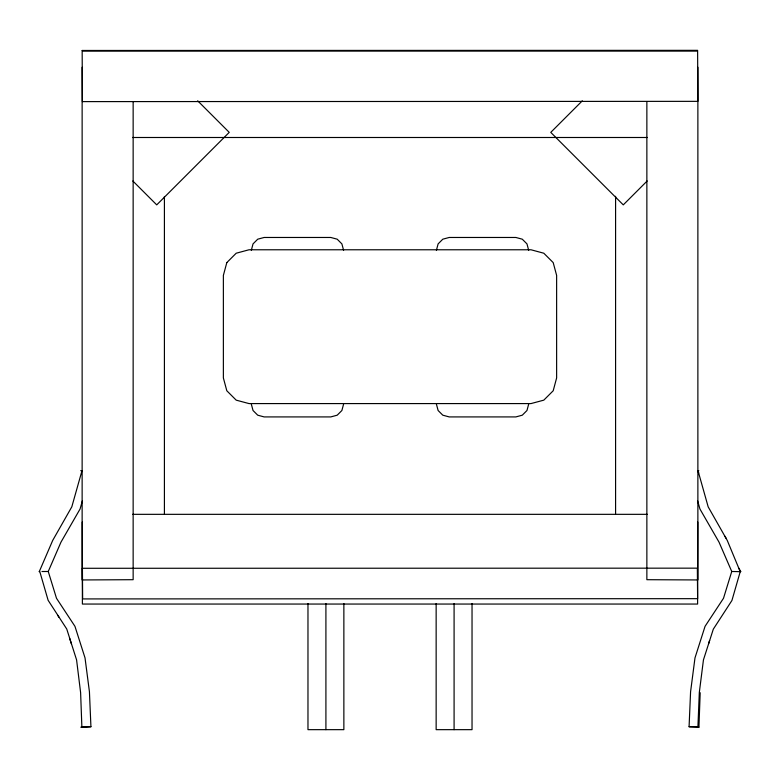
<?xml version="1.0" encoding="UTF-8"?>
<svg xmlns="http://www.w3.org/2000/svg" width="780" height="780" viewBox="0 0 780 780"><rect width="100%" height="100%" fill="white"/><g stroke="black" fill="none" stroke-linecap="round" stroke-linejoin="round"><path stroke-width="1.17" d="M697.632 500.887L699.933 508.999L719.024 542.149L731.747 571.486L723.508 598.27L705.052 626.34L694.99 657.891L690.583 691.743L689.081 726.726L698.929 727.165L700.187 692.718M689.081 726.726L697.925 726.765L699.319 692.435L703.453 659.851L713.31 629.158L731.923 600.493L740.23 571.682L727.282 540.481L708.172 506.844L698.012 470.749L698.675 473.08M82.894 51.109L697.106 51.109M251.316 250.292L253.032 243.886L257.731 239.187L264.137 237.471L330.788 237.471L337.194 239.187L341.884 243.886L343.6 250.292M343.6 404.098L341.884 410.504L337.194 415.194L330.788 416.92L264.137 416.92L257.731 415.194L253.032 410.504L251.316 404.098M436.4 250.292L438.116 243.886L442.806 239.187L449.221 237.471L515.863 237.471L522.278 239.187L526.968 243.886L528.684 250.292M528.684 404.098L526.968 410.504L522.278 415.194L515.863 416.92L449.221 416.92L442.806 415.194L438.116 410.504L436.4 404.098M82.368 500.887L80.067 508.999L60.976 542.149L48.253 571.486L56.491 598.279L74.958 626.34L85.02 657.891L89.427 691.743L90.928 726.726L81.081 727.165L90.928 726.726M708.523 643.88L709.615 640.448M82.261 522.054L82.388 604.051L697.612 604.051L697.749 522.054M582.328 100.815L550.768 132.376L623.279 204.877L647.166 180.989M82.134 67.255L82.134 579.95L133.146 579.696L133.146 101.576M39.253 571.672L52.718 540.394L71.819 506.815L81.978 470.749L81.169 470.749L82.105 470.749L81.169 470.749M740.737 571.574L738.835 568.201M41.945 571.516L48.253 571.486M132.551 137.495L647.449 137.495M697.885 470.749L698.831 470.749M132.62 514.332L647.39 514.332M731.747 571.486L740.746 571.672M697.925 726.765L698.929 727.165M39.263 571.574L39.78 571.545L48.126 600.308L66.748 629.021L76.577 659.87L80.613 692.65L81.88 727.155M697.876 67.255L697.876 579.95L646.864 579.696L646.864 101.576M197.672 100.805L229.232 132.366L156.731 204.877L132.844 180.989M57.71 615.322L58.987 617.302M724.903 536.201L726.092 538.298M69.615 638.255L71.438 643.939M615.586 196.287L615.586 513.806M472.036 603.564L472.036 729.661L436.147 729.661L436.147 603.564M454.087 603.564L454.087 729.661M343.863 603.564L343.863 729.661L307.973 729.661L307.973 603.564M325.913 603.564L325.913 729.661M164.414 196.472L164.414 514M82.163 50.466L82.388 101.614L697.876 101.351L697.612 50.339L82.163 50.466M82.417 568.288L82.641 598.923L697.612 598.669L697.359 568.162L82.417 568.288M226.814 262.597L223.373 275.408L223.373 377.949L226.814 390.77L236.194 400.15L249.015 403.582L530.995 403.582L543.806 400.15L553.196 390.77L556.627 377.949L556.627 275.408L553.196 262.597L543.806 253.217L530.995 249.775L249.015 249.775L236.194 253.217L226.814 262.597"/></g></svg>
